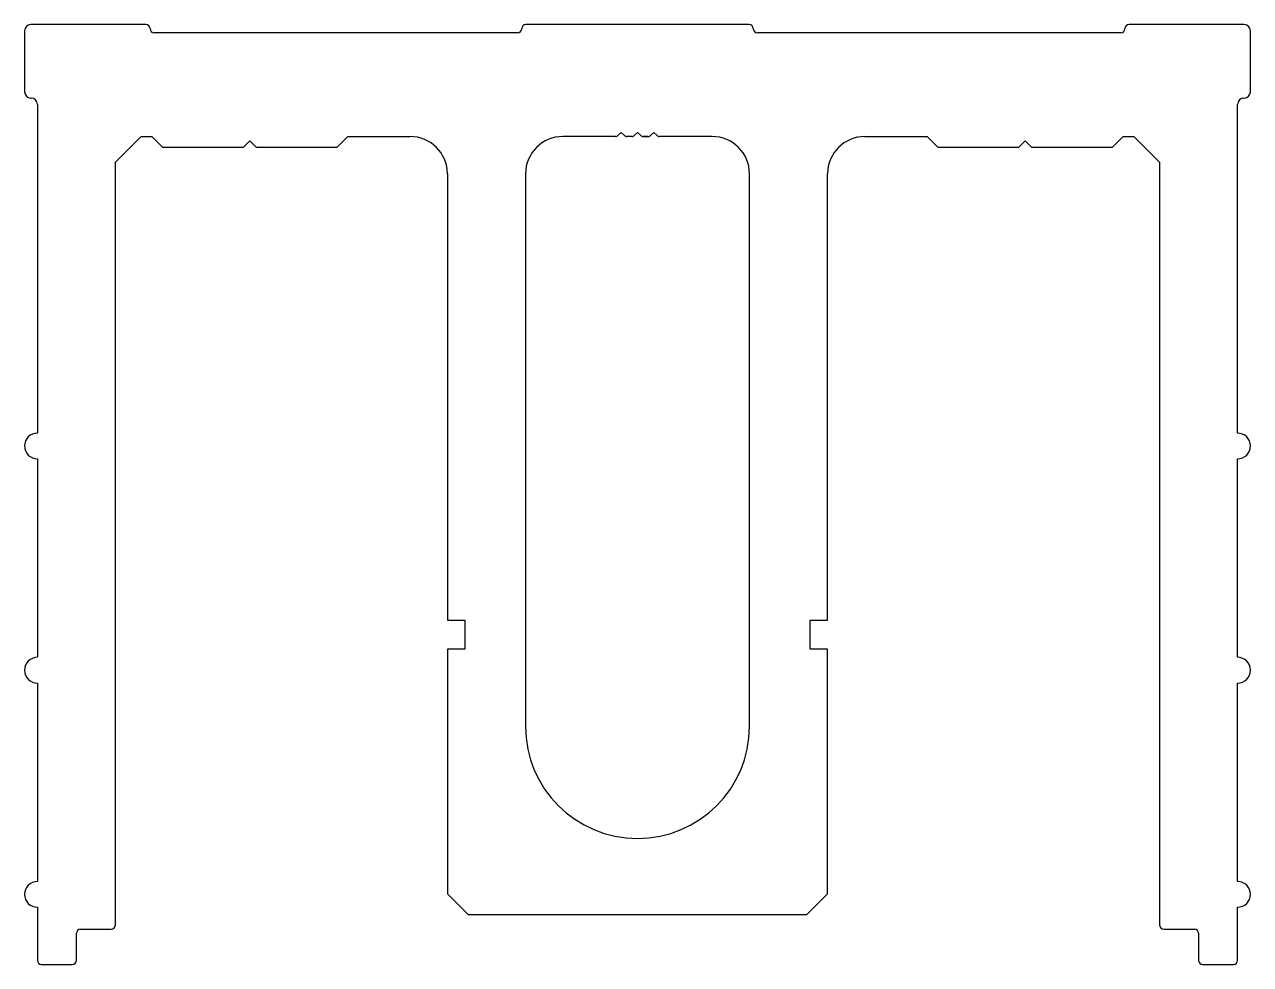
# Model space of a CAD drawing. Extents: x -37.5 to 37.6, y 3.9 to 61.5.
import ezdxf

# ---------------------------------------------------------------- set-up
doc = ezdxf.new("R2010")
doc.units = 0
doc.layers.get('0').update_dxf_attribs({"linetype": 'CONTINUOUS'})

msp = doc.modelspace()

# ---------------------------------------------------------------- linework, layer by layer
for p, q in [((-37.507, 61.111), (-37.507, 57.365)), ((-30.077, 61.492), (-37.126, 61.492)), ((-7.312, 60.984), (-29.569, 60.984)), ((-7.062, 61.242), (-7.062, 61.234)), ((6.864, 61.492), (-6.812, 61.492)), ((7.114, 61.234), (7.114, 61.242)), ((29.62, 60.984), (7.364, 60.984)), ((37.177, 61.492), (30.128, 61.492)), ((37.558, 57.365), (37.558, 61.111)), ((-37.126, 56.984), (-37.1, 56.984)), ((-36.719, 56.603), (-36.719, 36.467)), ((36.771, 36.467), (36.771, 56.603)), ((37.152, 56.984), (37.177, 56.984)), ((-0.98, 54.879), (-1.151, 54.708)), ((-0.798, 54.708), (-0.969, 54.879)), ((0.02, 54.879), (-0.151, 54.708)), ((0.202, 54.708), (0.031, 54.879)), ((1.02, 54.879), (0.849, 54.708)), ((1.202, 54.708), (1.031, 54.879)), ((-31.944, 53.06), (-30.369, 54.634)), ((-30.369, 54.634), (-29.713, 54.634)), ((-29.713, 54.634), (-29.063, 53.984)), ((-24.094, 53.984), (-23.713, 54.365)), ((-23.713, 54.365), (-23.332, 53.984)), ((-18.363, 53.984), (-17.713, 54.634)), ((-17.713, 54.634), (-13.898, 54.634)), ((-1.328, 54.634), (-4.546, 54.634)), ((-0.328, 54.634), (-0.621, 54.634)), ((0.672, 54.634), (0.379, 54.634)), ((0.379, 54.634), (0.672, 54.634)), ((0.672, 54.634), (0.379, 54.634)), ((0.379, 54.634), (0.672, 54.634)), ((0.672, 54.634), (0.379, 54.634)), ((4.598, 54.634), (1.379, 54.634)), ((1.379, 54.634), (1.379, 54.634)), ((13.949, 54.634), (17.764, 54.634)), ((17.764, 54.634), (18.414, 53.984)), ((23.383, 53.984), (23.764, 54.365)), ((23.764, 54.365), (24.145, 53.984)), ((29.114, 53.984), (29.764, 54.634)), ((29.764, 54.634), (30.421, 54.634)), ((30.421, 54.634), (31.995, 53.06)), ((-29.063, 53.984), (-24.094, 53.984)), ((-23.332, 53.984), (-18.363, 53.984)), ((18.414, 53.984), (23.383, 53.984)), ((24.145, 53.984), (29.114, 53.984)), ((-31.944, 6.34), (-31.944, 53.06)), ((31.995, 53.06), (31.995, 6.34)), ((-11.608, 52.344), (-11.608, 25.012)), ((-6.832, 52.348), (-6.832, 18.499)), ((6.884, 18.499), (6.884, 52.348)), ((11.659, 25.012), (11.659, 52.344)), ((-36.719, 34.892), (-36.719, 22.734)), ((36.771, 22.734), (36.771, 34.892)), ((-11.608, 25.012), (-10.541, 25.012)), ((-10.541, 25.012), (-10.541, 23.234)), ((10.592, 23.234), (10.592, 25.012)), ((10.592, 25.012), (11.659, 25.012)), ((-10.541, 23.234), (-11.608, 23.234)), ((-11.608, 23.234), (-11.608, 8.248)), ((11.659, 23.234), (10.592, 23.234)), ((11.659, 8.248), (11.659, 23.234)), ((-36.719, 21.159), (-36.719, 9.002)), ((36.771, 9.002), (36.771, 21.159)), ((-11.608, 8.248), (-10.338, 6.978)), ((10.389, 6.978), (11.659, 8.248)), ((-36.719, 7.427), (-36.719, 4.175)), ((-10.338, 6.978), (10.389, 6.978)), ((36.771, 4.175), (36.771, 7.427)), ((-34.078, 6.086), (-32.198, 6.086)), ((32.249, 6.086), (34.129, 6.086)), ((-34.332, 4.175), (-34.332, 5.832)), ((34.383, 5.832), (34.383, 4.175)), ((-36.465, 3.921), (-34.586, 3.921)), ((34.637, 3.921), (36.517, 3.921))]:
    msp.add_line(p, q)
for centre, radius, start, end in [((-37.126, 61.111), 0.381, 90, 180), ((-30.077, 61.238), 0.254, 360, 90), ((-29.569, 61.238), 0.254, 180, 270), ((-7.312, 61.234), 0.25, 270, 360), ((-6.812, 61.242), 0.25, 90, 180), ((6.864, 61.242), 0.25, 0, 90), ((7.364, 61.234), 0.25, 180, 270), ((29.62, 61.238), 0.254, 270, 0), ((30.128, 61.238), 0.254, 90, 180), ((37.177, 61.111), 0.381, 0, 90), ((-37.126, 57.365), 0.381, 180, 270), ((37.177, 57.365), 0.381, 270, 360), ((-37.1, 56.603), 0.381, 0, 90), ((37.152, 56.603), 0.381, 90, 180), ((-0.974, 54.873), 0.008, 45, 135), ((0.026, 54.873), 0.008, 45, 135), ((1.026, 54.873), 0.008, 45, 135), ((-13.898, 52.344), 2.29, 0, 90), ((-4.546, 52.348), 2.286, 90, 180), ((-1.328, 54.884), 0.25, 270, 315), ((-0.621, 54.884), 0.25, 225, 270), ((-0.328, 54.884), 0.25, 270, 315), ((0.379, 54.884), 0.25, 225, 270), ((0.672, 54.884), 0.25, 270, 315), ((1.379, 54.884), 0.25, 225, 270), ((4.598, 52.348), 2.286, 360, 90), ((13.949, 52.344), 2.29, 90, 180), ((-36.719, 35.679), 0.787, 90, 270), ((36.771, 35.679), 0.787, 270, 90), ((-36.719, 21.947), 0.787, 90, 270), ((36.771, 21.947), 0.787, 270, 90), ((0.026, 18.499), 6.858, 180, 0), ((-36.719, 8.214), 0.787, 90, 270), ((36.771, 8.214), 0.787, 270, 90), ((-34.078, 5.832), 0.254, 90, 180), ((-32.198, 6.34), 0.254, 270, 360), ((32.249, 6.34), 0.254, 180, 270), ((34.129, 5.832), 0.254, 0, 90), ((-36.465, 4.175), 0.254, 180, 270), ((-34.586, 4.175), 0.254, 270, 360), ((34.637, 4.175), 0.254, 180, 270), ((36.517, 4.175), 0.254, 270, 360)]:
    msp.add_arc(centre, radius, start, end)

doc.saveas('drawing.dxf')
